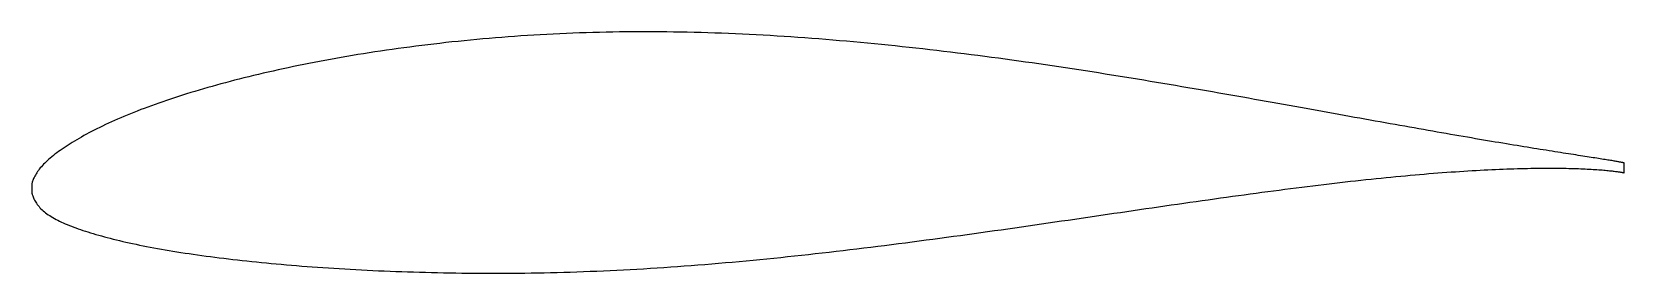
# Model space of a CAD drawing. Header units: metres. Extents: x -16.1 to 32.3, y -2.7 to 4.6.
import ezdxf

# ---------------------------------------------------------------- set-up
doc = ezdxf.new("R2010")
doc.units = ezdxf.units.M

msp = doc.modelspace()

# ---------------------------------------------------------------- linework, layer by layer
msp.add_lwpolyline([(32.247, 0.628), (32.246, 0.628), (32.243, 0.629), (32.238, 0.63), (32.232, 0.632), (32.223, 0.634), (32.213, 0.636), (32.201, 0.638), (32.187, 0.641), (32.172, 0.644), (32.154, 0.648), (32.135, 0.651), (32.114, 0.655), (32.091, 0.66), (32.066, 0.664), (32.039, 0.669), (32.011, 0.674), (31.98, 0.679), (31.948, 0.684), (31.914, 0.69), (31.878, 0.696), (31.84, 0.702), (31.801, 0.708), (31.76, 0.715), (31.717, 0.722), (31.672, 0.729), (31.625, 0.736), (31.577, 0.744), (31.526, 0.752), (31.474, 0.76), (31.42, 0.769), (31.365, 0.777), (31.307, 0.786), (31.248, 0.796), (31.187, 0.805), (31.124, 0.815), (31.06, 0.825), (30.994, 0.835), (30.926, 0.846), (30.856, 0.857), (30.784, 0.868), (30.711, 0.879), (30.636, 0.891), (30.56, 0.903), (30.481, 0.915), (30.401, 0.928), (30.319, 0.941), (30.236, 0.954), (30.151, 0.967), (30.064, 0.981), (29.975, 0.995), (29.885, 1.01), (29.793, 1.024), (29.699, 1.039), (29.604, 1.055), (29.507, 1.07), (29.409, 1.086), (29.309, 1.102), (29.207, 1.119), (29.103, 1.136), (28.998, 1.153), (28.892, 1.171), (28.784, 1.189), (28.674, 1.207), (28.563, 1.225), (28.45, 1.244), (28.335, 1.263), (28.219, 1.283), (28.102, 1.303), (27.982, 1.323), (27.862, 1.344), (27.74, 1.364), (27.616, 1.385), (27.491, 1.407), (27.364, 1.429), (27.236, 1.451), (27.107, 1.473), (26.976, 1.496), (26.843, 1.519), (26.709, 1.542), (26.574, 1.566), (26.437, 1.59), (26.299, 1.614), (26.16, 1.639), (26.019, 1.664), (25.876, 1.689), (25.733, 1.714), (25.588, 1.74), (25.441, 1.766), (25.294, 1.792), (25.145, 1.819), (24.995, 1.846), (24.843, 1.873), (24.69, 1.9), (24.536, 1.928), (24.38, 1.955), (24.224, 1.984), (24.066, 2.012), (23.907, 2.041), (23.746, 2.07), (23.585, 2.099), (23.422, 2.128), (23.258, 2.158), (23.093, 2.187), (22.927, 2.217), (22.76, 2.247), (22.591, 2.278), (22.422, 2.308), (22.251, 2.339), (22.079, 2.37), (21.906, 2.401), (21.733, 2.432), (21.558, 2.464), (21.382, 2.496), (21.205, 2.527), (21.027, 2.559), (20.848, 2.591), (20.668, 2.622), (20.487, 2.655), (20.305, 2.687), (20.122, 2.719), (19.938, 2.751), (19.754, 2.783), (19.568, 2.816), (19.382, 2.848), (19.195, 2.88), (19.006, 2.913), (18.817, 2.945), (18.628, 2.977), (18.437, 3.01), (18.246, 3.042), (18.054, 3.074), (17.861, 3.107), (17.667, 3.139), (17.473, 3.171), (17.277, 3.203), (17.082, 3.235), (16.885, 3.266), (16.688, 3.298), (16.49, 3.33), (16.292, 3.361), (16.092, 3.392), (15.893, 3.423), (15.692, 3.454), (15.492, 3.485), (15.29, 3.515), (15.088, 3.546), (14.886, 3.576), (14.682, 3.606), (14.479, 3.635), (14.275, 3.665), (14.07, 3.694), (13.865, 3.723), (13.66, 3.751), (13.454, 3.779), (13.248, 3.807), (13.041, 3.835), (12.834, 3.862), (12.627, 3.889), (12.419, 3.916), (12.211, 3.942), (12.002, 3.968), (11.794, 3.993), (11.585, 4.018), (11.376, 4.043), (11.166, 4.067), (10.956, 4.091), (10.746, 4.115), (10.536, 4.138), (10.326, 4.16), (10.115, 4.183), (9.905, 4.205), (9.694, 4.226), (9.483, 4.247), (9.272, 4.267), (9.061, 4.287), (8.85, 4.306), (8.639, 4.325), (8.427, 4.343), (8.216, 4.361), (8.005, 4.378), (7.793, 4.395), (7.582, 4.411), (7.371, 4.427), (7.16, 4.442), (6.949, 4.457), (6.738, 4.47), (6.527, 4.484), (6.316, 4.496), (6.105, 4.508), (5.895, 4.52), (5.685, 4.53), (5.475, 4.541), (5.265, 4.55), (5.055, 4.559), (4.845, 4.567), (4.636, 4.575), (4.427, 4.582), (4.219, 4.588), (4.01, 4.593), (3.802, 4.598), (3.595, 4.602), (3.387, 4.606), (3.18, 4.608), (2.974, 4.611), (2.767, 4.612), (2.561, 4.612), (2.356, 4.612), (2.151, 4.611), (1.947, 4.61), (1.743, 4.607), (1.539, 4.604), (1.336, 4.601), (1.134, 4.596), (0.932, 4.591), (0.73, 4.585), (0.529, 4.578), (0.329, 4.571), (0.129, 4.563), (-0.07, 4.554), (-0.268, 4.545), (-0.466, 4.535), (-0.663, 4.524), (-0.86, 4.512), (-1.055, 4.5), (-1.251, 4.487), (-1.445, 4.473), (-1.639, 4.459), (-1.831, 4.444), (-2.024, 4.428), (-2.215, 4.412), (-2.406, 4.396), (-2.595, 4.378), (-2.784, 4.36), (-2.972, 4.342), (-3.16, 4.323), (-3.346, 4.303), (-3.532, 4.283), (-3.716, 4.262), (-3.9, 4.24), (-4.083, 4.219), (-4.265, 4.196), (-4.446, 4.173), (-4.626, 4.15), (-4.805, 4.126), (-4.983, 4.102), (-5.16, 4.077), (-5.336, 4.052), (-5.511, 4.026), (-5.685, 4), (-5.858, 3.974), (-6.03, 3.946), (-6.201, 3.919), (-6.37, 3.891), (-6.539, 3.862), (-6.707, 3.833), (-6.873, 3.804), (-7.038, 3.774), (-7.202, 3.744), (-7.365, 3.714), (-7.527, 3.683), (-7.687, 3.651), (-7.847, 3.62), (-8.005, 3.588), (-8.162, 3.555), (-8.317, 3.522), (-8.472, 3.489), (-8.625, 3.455), (-8.777, 3.421), (-8.927, 3.387), (-9.077, 3.353), (-9.225, 3.318), (-9.371, 3.283), (-9.517, 3.247), (-9.661, 3.211), (-9.803, 3.175), (-9.945, 3.139), (-10.085, 3.103), (-10.223, 3.066), (-10.36, 3.029), (-10.496, 2.991), (-10.63, 2.954), (-10.763, 2.916), (-10.895, 2.878), (-11.025, 2.84), (-11.153, 2.802), (-11.28, 2.763), (-11.406, 2.724), (-11.53, 2.685), (-11.653, 2.646), (-11.774, 2.607), (-11.893, 2.567), (-12.012, 2.528), (-12.128, 2.488), (-12.243, 2.448), (-12.357, 2.407), (-12.469, 2.367), (-12.579, 2.327), (-12.688, 2.286), (-12.795, 2.246), (-12.901, 2.205), (-13.005, 2.164), (-13.107, 2.123), (-13.208, 2.082), (-13.307, 2.041), (-13.405, 1.999), (-13.501, 1.958), (-13.595, 1.916), (-13.688, 1.875), (-13.779, 1.833), (-13.868, 1.791), (-13.956, 1.749), (-14.042, 1.707), (-14.126, 1.665), (-14.209, 1.624), (-14.289, 1.582), (-14.369, 1.54), (-14.446, 1.498), (-14.522, 1.456), (-14.596, 1.415), (-14.668, 1.374), (-14.739, 1.332), (-14.808, 1.291), (-14.875, 1.25), (-14.941, 1.21), (-15.004, 1.169), (-15.066, 1.129), (-15.126, 1.089), (-15.185, 1.049), (-15.241, 1.009), (-15.296, 0.97), (-15.349, 0.931), (-15.401, 0.892), (-15.45, 0.853), (-15.498, 0.814), (-15.544, 0.776), (-15.588, 0.737), (-15.63, 0.699), (-15.671, 0.661), (-15.709, 0.623), (-15.746, 0.585), (-15.782, 0.547), (-15.815, 0.51), (-15.846, 0.473), (-15.876, 0.436), (-15.904, 0.399), (-15.93, 0.363), (-15.954, 0.327), (-15.977, 0.292), (-15.997, 0.257), (-16.016, 0.223), (-16.033, 0.189), (-16.048, 0.157), (-16.061, 0.126), (-16.073, 0.096), (-16.082, 0.068), (-16.09, 0.044), (-16.096, 0.023), (-16.101, 0.006), (-16.103, -0.004), (-16.099, -0.313), (-16.098, -0.316), (-16.095, -0.323), (-16.09, -0.335), (-16.084, -0.353), (-16.075, -0.377), (-16.065, -0.404), (-16.052, -0.435), (-16.038, -0.467), (-16.022, -0.5), (-16.003, -0.534), (-15.984, -0.567), (-15.962, -0.601), (-15.938, -0.634), (-15.913, -0.668), (-15.886, -0.7), (-15.857, -0.733), (-15.826, -0.765), (-15.794, -0.796), (-15.759, -0.827), (-15.723, -0.858), (-15.685, -0.888), (-15.645, -0.918), (-15.603, -0.947), (-15.56, -0.976), (-15.515, -1.005), (-15.468, -1.033), (-15.419, -1.061), (-15.368, -1.088), (-15.316, -1.115), (-15.262, -1.142), (-15.206, -1.169), (-15.148, -1.195), (-15.089, -1.221), (-15.027, -1.246), (-14.964, -1.272), (-14.9, -1.297), (-14.833, -1.322), (-14.765, -1.347), (-14.695, -1.372), (-14.623, -1.397), (-14.55, -1.422), (-14.475, -1.447), (-14.398, -1.471), (-14.319, -1.496), (-14.239, -1.521), (-14.157, -1.545), (-14.073, -1.569), (-13.988, -1.593), (-13.901, -1.617), (-13.812, -1.641), (-13.722, -1.665), (-13.629, -1.688), (-13.536, -1.712), (-13.44, -1.735), (-13.343, -1.758), (-13.245, -1.781), (-13.145, -1.803), (-13.043, -1.825), (-12.939, -1.847), (-12.834, -1.869), (-12.727, -1.89), (-12.619, -1.911), (-12.509, -1.932), (-12.398, -1.953), (-12.285, -1.974), (-12.171, -1.994), (-12.055, -2.014), (-11.937, -2.034), (-11.818, -2.054), (-11.697, -2.073), (-11.575, -2.092), (-11.452, -2.111), (-11.327, -2.13), (-11.2, -2.149), (-11.072, -2.167), (-10.942, -2.185), (-10.812, -2.203), (-10.679, -2.221), (-10.545, -2.238), (-10.41, -2.255), (-10.274, -2.272), (-10.136, -2.289), (-9.996, -2.305), (-9.855, -2.321), (-9.713, -2.337), (-9.57, -2.353), (-9.425, -2.368), (-9.279, -2.383), (-9.131, -2.398), (-8.982, -2.413), (-8.832, -2.427), (-8.681, -2.441), (-8.528, -2.455), (-8.374, -2.468), (-8.219, -2.482), (-8.063, -2.495), (-7.905, -2.507), (-7.746, -2.519), (-7.586, -2.531), (-7.425, -2.543), (-7.263, -2.554), (-7.099, -2.565), (-6.934, -2.576), (-6.768, -2.586), (-6.601, -2.596), (-6.433, -2.606), (-6.264, -2.615), (-6.094, -2.624), (-5.922, -2.633), (-5.75, -2.641), (-5.576, -2.649), (-5.402, -2.656), (-5.226, -2.663), (-5.05, -2.67), (-4.872, -2.676), (-4.694, -2.682), (-4.514, -2.688), (-4.334, -2.693), (-4.152, -2.698), (-3.97, -2.702), (-3.787, -2.706), (-3.602, -2.71), (-3.417, -2.713), (-3.231, -2.716), (-3.045, -2.719), (-2.857, -2.721), (-2.669, -2.722), (-2.479, -2.724), (-2.289, -2.724), (-2.098, -2.725), (-1.907, -2.724), (-1.714, -2.723), (-1.521, -2.722), (-1.327, -2.721), (-1.133, -2.719), (-0.937, -2.716), (-0.742, -2.713), (-0.545, -2.709), (-0.348, -2.705), (-0.15, -2.7), (0.049, -2.695), (0.248, -2.689), (0.448, -2.682), (0.648, -2.675), (0.849, -2.668), (1.05, -2.66), (1.252, -2.651), (1.454, -2.642), (1.657, -2.632), (1.861, -2.622), (2.065, -2.611), (2.269, -2.6), (2.474, -2.588), (2.679, -2.575), (2.885, -2.562), (3.091, -2.549), (3.297, -2.535), (3.504, -2.52), (3.711, -2.505), (3.918, -2.489), (4.126, -2.473), (4.334, -2.457), (4.542, -2.439), (4.751, -2.422), (4.959, -2.404), (5.168, -2.385), (5.378, -2.366), (5.587, -2.347), (5.797, -2.327), (6.007, -2.306), (6.216, -2.286), (6.427, -2.265), (6.637, -2.243), (6.847, -2.221), (7.057, -2.199), (7.268, -2.176), (7.479, -2.153), (7.689, -2.13), (7.9, -2.106), (8.11, -2.082), (8.321, -2.057), (8.532, -2.032), (8.742, -2.007), (8.953, -1.982), (9.163, -1.957), (9.373, -1.931), (9.584, -1.905), (9.794, -1.878), (10.004, -1.852), (10.214, -1.825), (10.423, -1.798), (10.633, -1.77), (10.842, -1.743), (11.051, -1.715), (11.26, -1.688), (11.469, -1.66), (11.677, -1.632), (11.885, -1.603), (12.093, -1.575), (12.3, -1.546), (12.508, -1.518), (12.715, -1.489), (12.921, -1.46), (13.127, -1.431), (13.333, -1.402), (13.538, -1.373), (13.743, -1.344), (13.948, -1.314), (14.152, -1.285), (14.355, -1.256), (14.558, -1.226), (14.761, -1.197), (14.963, -1.167), (15.165, -1.138), (15.366, -1.109), (15.566, -1.079), (15.766, -1.05), (15.965, -1.021), (16.164, -0.992), (16.362, -0.963), (16.56, -0.933), (16.757, -0.905), (16.953, -0.876), (17.148, -0.847), (17.343, -0.819), (17.537, -0.79), (17.731, -0.762), (17.923, -0.734), (18.115, -0.706), (18.307, -0.678), (18.497, -0.651), (18.687, -0.623), (18.875, -0.596), (19.063, -0.569), (19.25, -0.542), (19.437, -0.516), (19.622, -0.49), (19.807, -0.464), (19.991, -0.438), (20.173, -0.412), (20.355, -0.387), (20.536, -0.362), (20.716, -0.338), (20.895, -0.313), (21.073, -0.289), (21.25, -0.265), (21.426, -0.242), (21.601, -0.219), (21.776, -0.196), (21.949, -0.173), (22.121, -0.151), (22.291, -0.13), (22.461, -0.108), (22.63, -0.087), (22.798, -0.066), (22.964, -0.046), (23.129, -0.026), (23.294, -0.007), (23.457, 0.012), (23.619, 0.031), (23.779, 0.05), (23.939, 0.068), (24.097, 0.085), (24.255, 0.102), (24.41, 0.119), (24.565, 0.136), (24.719, 0.152), (24.871, 0.167), (25.022, 0.182), (25.171, 0.197), (25.32, 0.211), (25.467, 0.225), (25.612, 0.239), (25.757, 0.252), (25.9, 0.265), (26.041, 0.277), (26.182, 0.289), (26.321, 0.301), (26.458, 0.312), (26.594, 0.322), (26.729, 0.333), (26.863, 0.343), (26.994, 0.352), (27.125, 0.361), (27.254, 0.37), (27.382, 0.378), (27.508, 0.386), (27.632, 0.394), (27.756, 0.401), (27.877, 0.407), (27.997, 0.414), (28.116, 0.42), (28.233, 0.426), (28.349, 0.431), (28.463, 0.436), (28.575, 0.44), (28.686, 0.444), (28.796, 0.448), (28.904, 0.452), (29.01, 0.455), (29.115, 0.458), (29.218, 0.46), (29.319, 0.462), (29.419, 0.464), (29.517, 0.465), (29.614, 0.467), (29.709, 0.467), (29.802, 0.468), (29.894, 0.468), (29.984, 0.469), (30.072, 0.468), (30.159, 0.468), (30.244, 0.467), (30.327, 0.466), (30.409, 0.465), (30.489, 0.463), (30.567, 0.462), (30.643, 0.46), (30.718, 0.458), (30.791, 0.455), (30.862, 0.453), (30.932, 0.45), (31, 0.447), (31.066, 0.444), (31.13, 0.441), (31.193, 0.438), (31.254, 0.435), (31.313, 0.431), (31.37, 0.427), (31.426, 0.424), (31.48, 0.42), (31.532, 0.416), (31.582, 0.412), (31.63, 0.408), (31.677, 0.404), (31.722, 0.4), (31.765, 0.396), (31.806, 0.391), (31.846, 0.387), (31.883, 0.383), (31.919, 0.379), (31.953, 0.375), (31.985, 0.371), (32.016, 0.367), (32.044, 0.363), (32.071, 0.359), (32.096, 0.356), (32.119, 0.352), (32.14, 0.348), (32.159, 0.345), (32.177, 0.342), (32.192, 0.339), (32.206, 0.336), (32.218, 0.334), (32.228, 0.332), (32.237, 0.33), (32.243, 0.328), (32.248, 0.327), (32.251, 0.326), (32.252, 0.326), (32.247, 0.628)], close=True)

doc.saveas('drawing.dxf')
